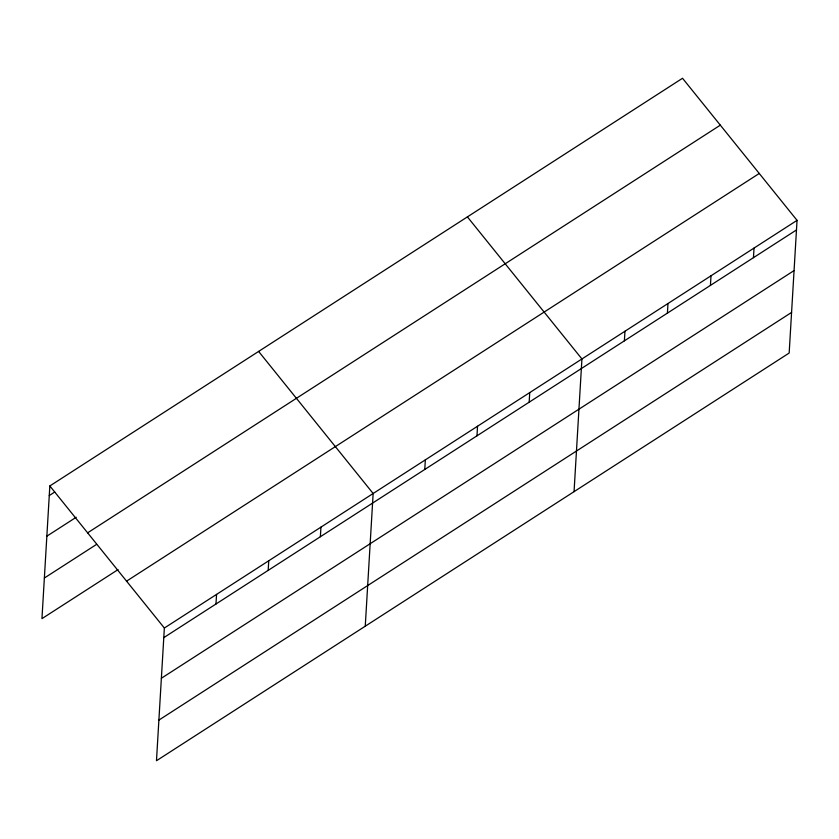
<?xml version="1.0" encoding="UTF-8"?>
<svg xmlns="http://www.w3.org/2000/svg" width="839" height="839" viewBox="0 0 839 839"><rect width="100%" height="100%" fill="white"/><g stroke="black" fill="none" stroke-linecap="round" stroke-linejoin="round"><path stroke-width="1.26" d="M49.837 485.959L164.36 628.033L156.474 760.732L789.163 353.041L797.05 220.353L682.526 78.268L49.837 485.959L41.95 618.647L118.068 569.597M215.98 604.007L216.556 594.4M268.176 570.373L268.753 560.767M320.372 536.729L320.949 527.133M365.259 626.188L373.145 493.5L258.622 351.426M424.775 469.462L425.342 459.866M476.972 435.829L477.538 426.233M529.168 402.196L529.734 392.6M574.054 491.654L581.93 358.966L467.407 216.882M624.384 340.844L624.961 331.248M667.414 313.115L667.98 303.519M710.434 285.396L711 275.8M753.453 257.678L754.03 248.082M49.26 495.555L54.703 492.053M46.848 536.173L76.213 517.254M87.623 532.838L720.323 125.158M44.362 578.029L96.558 544.396M126.563 581.154L759.253 173.463M164.36 628.033L797.05 220.353M163.783 637.64L796.484 229.949M161.371 678.258L794.072 270.578M158.886 720.103L791.576 312.423"/></g></svg>
